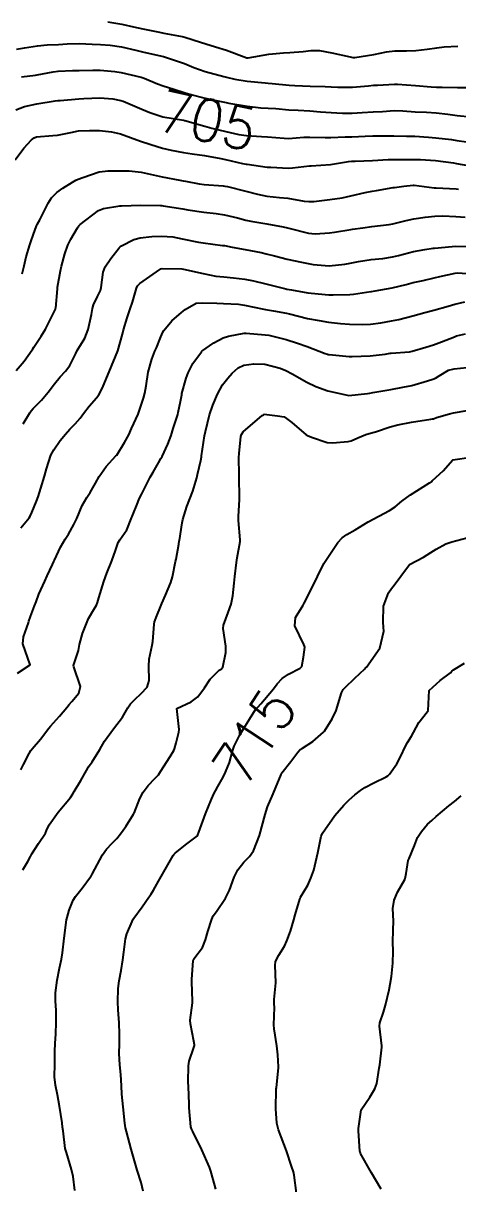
# Model space of a CAD drawing. Header units: metres. Extents: x 298520 to 308411, y 7433745 to 7450750.
# Drawn here: x 300908.5 to 300949.8, y 7448109.3 to 7448219.8 of the extents above; entities that cross this region are included whole.
import ezdxf
from ezdxf.enums import TextEntityAlignment as Align

# ---------------------------------------------------------------- set-up
doc = ezdxf.new("R2010")
doc.units = ezdxf.units.M
doc.header["$LTSCALE"] = 10
for name, color, linetype in [('Cotas', 45, 'Continuous'), ('Curvas de Nivel 1m', 11, 'Continuous'), ('Curvas de Nivel 5m', 15, 'Continuous')]:
    doc.layers.add(name, color=color, linetype=linetype)
doc.styles.add('Style-STANDARD', font='STANDARD.shx')

msp = doc.modelspace()

# ---------------------------------------------------------------- linework, layer by layer
at = {"layer": 'Curvas de Nivel 1m', "flags": 128}
for points, elevation in [([(300916.51, 7448219.98), (300917.84, 7448219.75), (300918.96, 7448219.5), (300919.83, 7448219.3), (300921.43, 7448218.98), (300921.83, 7448218.9), (300923.57, 7448218.56), (300923.82, 7448218.5), (300925.31, 7448218.03), (300925.82, 7448217.86), (300926.74, 7448217.6), (300927.81, 7448217.28), (300929.74, 7448216.55), (300929.8, 7448216.54), (300929.86, 7448216.55), (300931.81, 7448216.88), (300933.23, 7448217.02), (300933.81, 7448217.05), (300935.09, 7448217.14), (300935.81, 7448217.23), (300936.63, 7448217.23), (300937.81, 7448217.01), (300939.55, 7448216.63), (300939.8, 7448216.58), (300940.01, 7448216.58), (300941.81, 7448216.87), (300943.03, 7448217.11), (300943.81, 7448217.19), (300944.93, 7448217.19), (300945.81, 7448217.24), (300946.88, 7448217.35), (300947.82, 7448217.49), (300948.51, 7448217.57), (300949.82, 7448217.65)], 702), ([(300907.81, 7448217.36), (300908.56, 7448217.49), (300909.81, 7448217.69), (300910.74, 7448217.79), (300911.81, 7448217.82), (300912.65, 7448217.86), (300913.82, 7448217.91), (300915, 7448217.85), (300915.81, 7448217.8), (300916.72, 7448217.74), (300917.81, 7448217.59), (300919.16, 7448217.27), (300919.81, 7448217.1), (300920.21, 7448217.01), (300921.8, 7448216.66), (300922.1, 7448216.58), (300923.79, 7448215.99), (300924.7, 7448215.63), (300925.78, 7448215.24), (300927.54, 7448214.75), (300927.78, 7448214.69), (300928.59, 7448214.5), (300929.77, 7448214.31), (300931.47, 7448214.16), (300931.77, 7448214.14), (300932.13, 7448214.1), (300933.77, 7448213.95), (300934.29, 7448213.91), (300935.77, 7448213.83), (300937.17, 7448213.8), (300937.77, 7448213.78), (300938.4, 7448213.75), (300939.77, 7448213.76), (300941.3, 7448213.87), (300941.77, 7448213.92), (300942.15, 7448213.95), (300943.77, 7448214.04), (300944.05, 7448214.04), (300945.77, 7448213.9), (300947.28, 7448213.79), (300947.77, 7448213.75), (300948.3, 7448213.73), (300949.77, 7448213.72), (300951.24, 7448213.7)], 703), ([(300908.28, 7448214.74), (300909.62, 7448214.89), (300909.78, 7448214.91), (300911.29, 7448215.19), (300911.78, 7448215.26), (300913.15, 7448215.32), (300913.78, 7448215.34), (300915.07, 7448215.37), (300915.78, 7448215.35), (300917.18, 7448215.24), (300917.78, 7448215.14), (300919.67, 7448214.71), (300919.77, 7448214.68), (300919.96, 7448214.61), (300921.24, 7448214.06), (300921.77, 7448213.87), (300922.79, 7448213.55), (300923.76, 7448213.23), (300924.28, 7448213.07), (300925.75, 7448212.71), (300926.66, 7448212.52), (300927.75, 7448212.29), (300928.02, 7448212.23), (300929.75, 7448211.95), (300931.06, 7448211.78), (300931.75, 7448211.75), (300932.48, 7448211.72), (300933.74, 7448211.6), (300934.63, 7448211.55), (300935.74, 7448211.5), (300936.75, 7448211.41), (300937.74, 7448211.33), (300938.84, 7448211.28), (300939.74, 7448211.28), (300940.7, 7448211.32), (300941.74, 7448211.38), (300942.64, 7448211.43), (300943.74, 7448211.51), (300944.56, 7448211.5), (300945.74, 7448211.4), (300946.81, 7448211.35), (300947.74, 7448211.29), (300948.84, 7448211.16), (300949.74, 7448211.05), (300951.05, 7448210.92)], 704), ([(300907.68, 7448206.82), (300908.5, 7448207.94), (300909.24, 7448208.73), (300909.5, 7448208.93), (300909.71, 7448209.01), (300911.28, 7448209.13), (300911.71, 7448209.17), (300912.97, 7448209.43), (300913.72, 7448209.57), (300914.75, 7448209.63), (300915.72, 7448209.63), (300916.85, 7448209.5), (300917.71, 7448209.29), (300919.61, 7448208.61), (300919.7, 7448208.58), (300921.19, 7448208.08), (300921.7, 7448207.92), (300922.54, 7448207.73), (300923.69, 7448207.51), (300924.54, 7448207.39), (300925.69, 7448207.23), (300927.26, 7448206.94), (300927.69, 7448206.85), (300929.32, 7448206.49), (300929.68, 7448206.41), (300929.77, 7448206.4), (300931.68, 7448206.14), (300932.02, 7448206.11), (300933.68, 7448206.04), (300934.07, 7448206.05), (300935.68, 7448206.24), (300935.84, 7448206.26), (300937.68, 7448206.39), (300939.39, 7448206.67), (300939.69, 7448206.7), (300940.03, 7448206.71), (300941.69, 7448206.75), (300943.17, 7448206.84), (300943.69, 7448206.86), (300945.13, 7448206.87), (300945.69, 7448206.86), (300946.24, 7448206.85), (300947.69, 7448206.77), (300949.41, 7448206.53), (300949.69, 7448206.48), (300950.96, 7448206.24)], 706), ([(300908.34, 7448195.96), (300908.54, 7448196.74), (300908.74, 7448197.57), (300909.08, 7448198.74), (300909.21, 7448199.11), (300909.6, 7448200.2), (300909.74, 7448200.6), (300909.8, 7448200.73), (300910.02, 7448201.12), (300910.84, 7448202.71), (300911.14, 7448203.2), (300911.65, 7448203.71), (300912.23, 7448204.12), (300913.15, 7448204.69), (300913.47, 7448204.88), (300913.67, 7448204.97), (300914.13, 7448205.13), (300915.67, 7448205.68), (300916.52, 7448205.79), (300917.67, 7448205.77), (300918.53, 7448205.77), (300919.67, 7448205.66), (300920.54, 7448205.47), (300921.67, 7448205.22), (300923.34, 7448204.89), (300923.67, 7448204.83), (300923.9, 7448204.79), (300925.21, 7448204.54), (300925.66, 7448204.48), (300927.48, 7448204.34), (300927.65, 7448204.32), (300927.89, 7448204.27), (300929.65, 7448203.85), (300930.74, 7448203.56), (300931.64, 7448203.37), (300932.85, 7448203.24), (300933.64, 7448203.16), (300935.17, 7448202.89), (300935.64, 7448202.84), (300936.09, 7448202.86), (300937.64, 7448203.04), (300938.8, 7448203.22), (300939.64, 7448203.4), (300941, 7448203.71), (300941.65, 7448203.84), (300942.07, 7448203.91), (300943.65, 7448204.18), (300943.77, 7448204.2), (300944.68, 7448204.31), (300945.56, 7448204.4), (300945.65, 7448204.4), (300946.6, 7448204.29), (300947.55, 7448204.17), (300947.65, 7448204.16), (300947.76, 7448204.16), (300949.65, 7448204.07), (300949.86, 7448204.04)], 707), ([(300907.79, 7448186.75), (300908.54, 7448187.65), (300909.31, 7448188.73), (300909.37, 7448188.83), (300909.47, 7448188.98), (300910.17, 7448190.03), (300910.58, 7448190.71), (300911.51, 7448192.61), (300911.54, 7448192.67), (300911.55, 7448192.7), (300911.71, 7448194.53), (300911.73, 7448194.7), (300911.99, 7448196.26), (300912.08, 7448196.69), (300912.41, 7448197.86), (300912.71, 7448198.69), (300912.99, 7448199.28), (300913.61, 7448200.36), (300913.74, 7448200.55), (300913.87, 7448200.68), (300915.63, 7448202), (300916.08, 7448202.2), (300917.63, 7448202.44), (300917.81, 7448202.45), (300919.63, 7448202.52), (300921.52, 7448202.47), (300921.63, 7448202.46), (300921.77, 7448202.44), (300923.63, 7448202.15), (300924.11, 7448202.07), (300925.63, 7448201.85), (300926.82, 7448201.71), (300927.62, 7448201.59), (300928.83, 7448201.29), (300929.62, 7448201.07), (300930.1, 7448200.97), (300931.62, 7448200.73), (300933.19, 7448200.44), (300933.61, 7448200.35), (300933.74, 7448200.31), (300935.6, 7448199.83), (300936.23, 7448199.79), (300937.61, 7448199.88), (300938.06, 7448199.93), (300939.61, 7448200.18), (300939.77, 7448200.21), (300940.78, 7448200.35), (300941.61, 7448200.47), (300943.27, 7448200.67), (300943.62, 7448200.73), (300944.88, 7448201.05), (300945.62, 7448201.21), (300946.7, 7448201.36), (300947.62, 7448201.47), (300948.39, 7448201.5), (300949.62, 7448201.44), (300950.5, 7448201.36)], 708), ([(300908.45, 7448181.67), (300909.07, 7448182.73), (300909.2, 7448182.92), (300909.4, 7448183.14), (300910.18, 7448183.95), (300910.82, 7448184.71), (300911.43, 7448185.49), (300911.98, 7448186.15), (300912.47, 7448186.69), (300912.88, 7448187.25), (300913.46, 7448188.39), (300913.55, 7448188.59), (300913.59, 7448188.68), (300914.3, 7448189.85), (300914.62, 7448190.67), (300914.95, 7448192.1), (300915.05, 7448192.66), (300915.15, 7448193.02), (300915.53, 7448193.8), (300915.8, 7448194.38), (300915.87, 7448194.65), (300916.06, 7448196.14), (300916.24, 7448196.64), (300916.78, 7448197.43), (300917.58, 7448198.44), (300917.68, 7448198.54), (300917.81, 7448198.63), (300918.97, 7448199.24), (300919.59, 7448199.39), (300920.68, 7448199.51), (300921.6, 7448199.56), (300922.69, 7448199.48), (300923.59, 7448199.3), (300925.14, 7448198.99), (300925.59, 7448198.92), (300927.42, 7448198.68), (300927.59, 7448198.65), (300928.35, 7448198.5), (300929.58, 7448198.27), (300931.1, 7448197.99), (300931.58, 7448197.87), (300932.36, 7448197.67), (300933.57, 7448197.37), (300934.93, 7448197.07), (300935.57, 7448196.95), (300936.03, 7448196.87), (300937.57, 7448196.72), (300939.07, 7448196.88), (300939.57, 7448196.98), (300940.36, 7448197.14), (300941.57, 7448197.34), (300942.68, 7448197.44), (300943.58, 7448197.58), (300944.17, 7448197.72), (300945.58, 7448198.08), (300946.67, 7448198.28), (300947.45, 7448198.41), (300947.59, 7448198.42), (300949.26, 7448198.58), (300949.59, 7448198.6), (300951.25, 7448198.57)], 709), ([(300907.91, 7448157.93), (300909.11, 7448158.73), (300908.41, 7448160.74), (300908.47, 7448161.41), (300908.95, 7448162.73), (300909, 7448162.89), (300909.16, 7448163.34), (300909.54, 7448164.36), (300909.67, 7448164.72), (300909.95, 7448165.47), (300910.5, 7448166.71), (300910.73, 7448167.19), (300911.23, 7448168.27), (300911.36, 7448168.57), (300911.42, 7448168.7), (300912, 7448169.94), (300912.45, 7448170.69), (300912.76, 7448171.18), (300913.27, 7448172.1), (300913.46, 7448172.49), (300913.54, 7448172.68), (300914.07, 7448173.89), (300914.51, 7448174.67), (300914.82, 7448175.15), (300915.32, 7448176.02), (300915.68, 7448176.65), (300916.36, 7448177.62), (300917.28, 7448178.63), (300917.35, 7448178.71), (300918.1, 7448179.89), (300918.49, 7448180.62), (300918.76, 7448181.23), (300919.39, 7448182.61), (300919.89, 7448184.13), (300920.02, 7448184.6), (300920.14, 7448185.31), (300920.35, 7448186.6), (300920.7, 7448187.84), (300920.98, 7448188.59), (300921.12, 7448188.93), (300921.48, 7448189.82), (300921.71, 7448190.36), (300921.83, 7448190.58), (300922.58, 7448191.49), (300923.51, 7448192.3), (300923.66, 7448192.41), (300923.87, 7448192.56), (300924.91, 7448193.16), (300925.52, 7448193.22), (300926.88, 7448193.16), (300927.52, 7448193.13), (300928.95, 7448193.07), (300929.52, 7448192.99), (300931.36, 7448192.61), (300931.51, 7448192.58), (300932.27, 7448192.45), (300933.51, 7448192.23), (300933.78, 7448192.16), (300935.51, 7448191.72), (300936.61, 7448191.51), (300937.5, 7448191.36), (300938.64, 7448191.24), (300939.5, 7448191.18), (300940.73, 7448191.13), (300941.5, 7448191.16), (300942.48, 7448191.31), (300943.5, 7448191.49), (300944.2, 7448191.62), (300945.51, 7448191.96), (300946.67, 7448192.28), (300947.52, 7448192.5), (300948.88, 7448192.89), (300949.52, 7448193.09), (300950.48, 7448193.29)], 711), ([(300908.22, 7448148.74), (300908.49, 7448149.24), (300909.01, 7448150.27), (300909.18, 7448150.56), (300909.31, 7448150.73), (300910.1, 7448151.64), (300910.88, 7448152.7), (300911.04, 7448152.9), (300911.91, 7448153.83), (300912.61, 7448154.68), (300912.81, 7448154.94), (300913.07, 7448155.23), (300913.73, 7448156.02), (300913.89, 7448156.67), (300913.26, 7448158.53), (300913.23, 7448158.68), (300913.7, 7448160.1), (300913.8, 7448160.67), (300914.1, 7448161.72), (300914.47, 7448162.67), (300914.67, 7448163.15), (300915.17, 7448164.01), (300915.43, 7448164.41), (300915.52, 7448164.65), (300915.65, 7448165.11), (300916.13, 7448166.65), (300916.41, 7448167.45), (300916.89, 7448168.64), (300917.24, 7448169.63), (300917.5, 7448170.38), (300917.64, 7448170.63), (300918.3, 7448171.59), (300918.74, 7448172.62), (300918.88, 7448173.01), (300919.29, 7448174.02), (300919.45, 7448174.45), (300919.52, 7448174.61), (300919.73, 7448175.02), (300920.54, 7448176.59), (300920.83, 7448177.09), (300921.34, 7448177.98), (300921.56, 7448178.37), (300921.67, 7448178.58), (300922.21, 7448179.73), (300922.52, 7448180.57), (300922.72, 7448181.23), (300923.16, 7448182.56), (300923.21, 7448182.75), (300923.41, 7448183.82), (300923.53, 7448184.45), (300923.55, 7448184.56), (300923.96, 7448186.04), (300924.14, 7448186.55), (300924.58, 7448187.42), (300925.41, 7448188.54), (300925.44, 7448188.57), (300925.46, 7448188.59), (300926.59, 7448189.41), (300927.48, 7448189.87), (300927.97, 7448190.02), (300929.49, 7448190.31), (300929.66, 7448190.32), (300931.49, 7448190.16), (300931.83, 7448190.11), (300933.48, 7448189.71), (300934.54, 7448189.37), (300935.47, 7448189.04), (300937.19, 7448188.39), (300937.39, 7448188.32), (300937.46, 7448188.3), (300937.57, 7448188.28), (300939.46, 7448188.1), (300939.74, 7448188.09), (300941.46, 7448188.17), (300942.89, 7448188.33), (300943.38, 7448188.4), (300943.46, 7448188.42), (300945.22, 7448188.55), (300945.47, 7448188.6), (300946.77, 7448188.99), (300947.48, 7448189.21), (300948.25, 7448189.49), (300949.49, 7448189.98), (300949.69, 7448190.05), (300950.53, 7448190.24)], 712), ([(300908.41, 7448139.21), (300908.89, 7448140), (300909.13, 7448140.48), (300909.27, 7448140.73), (300909.91, 7448141.72), (300910.56, 7448142.71), (300910.68, 7448142.95), (300910.93, 7448143.49), (300911.79, 7448144.7), (300912.96, 7448146.09), (300913.18, 7448146.45), (300913.31, 7448146.68), (300913.94, 7448147.7), (300914.47, 7448148.67), (300914.66, 7448149), (300915, 7448149.48), (300915.73, 7448150.65), (300916.19, 7448151.47), (300917.04, 7448152.63), (300917.91, 7448153.76), (300918.4, 7448154.62), (300918.67, 7448155.01), (300919.07, 7448155.43), (300919.69, 7448155.99), (300920.25, 7448156.6), (300920.44, 7448157.25), (300920.4, 7448158.6), (300920.45, 7448159.27), (300920.72, 7448160.59), (300920.78, 7448160.95), (300920.9, 7448162.59), (300920.94, 7448162.81), (300921.16, 7448163.39), (300921.52, 7448164.24), (300921.65, 7448164.58), (300921.98, 7448165.36), (300922.5, 7448166.57), (300922.67, 7448167.11), (300922.95, 7448168.56), (300923, 7448168.8), (300923.25, 7448170.21), (300923.3, 7448170.51), (300923.31, 7448170.56), (300923.57, 7448172.26), (300923.64, 7448172.56), (300924.02, 7448173.82), (300924.3, 7448174.55), (300924.58, 7448175.28), (300924.96, 7448176.54), (300925.03, 7448176.84), (300925.35, 7448178.2), (300925.41, 7448178.54), (300925.43, 7448178.62), (300925.71, 7448180.53), (300925.79, 7448180.95), (300926.18, 7448182.53), (300926.48, 7448183.45), (300926.93, 7448184.52), (300927.43, 7448185.38), (300927.92, 7448186.02), (300928.33, 7448186.5), (300928.91, 7448187.03), (300929.45, 7448187.27), (300930.39, 7448187.41), (300931.45, 7448187.37), (300932.9, 7448186.99), (300933.45, 7448186.76), (300934.03, 7448186.43), (300935.44, 7448185.64), (300936.28, 7448185.25), (300937.43, 7448184.82), (300939.42, 7448184.37), (300941.2, 7448184.58), (300941.43, 7448184.61), (300941.73, 7448184.65), (300943.43, 7448184.95), (300944.58, 7448185.16), (300945.43, 7448185.34), (300946.93, 7448185.77), (300947.44, 7448185.92), (300947.69, 7448186.02), (300948.03, 7448186.26), (300948.92, 7448186.78), (300949.45, 7448186.92), (300950.65, 7448187.04)], 713), ([(300913.36, 7448108.67), (300913.2, 7448109.99), (300913.04, 7448110.67), (300912.56, 7448112.29), (300912.46, 7448112.68), (300912.24, 7448114.34), (300912.2, 7448114.69), (300912.15, 7448115.12), (300911.92, 7448116.69), (300911.72, 7448117.79), (300911.53, 7448118.7), (300911.44, 7448119.5), (300911.46, 7448120.7), (300911.46, 7448121.91), (300911.5, 7448122.7), (300911.56, 7448123.57), (300911.59, 7448124.7), (300911.58, 7448125.84), (300911.54, 7448126.7), (300911.53, 7448127.49), (300911.68, 7448128.7), (300911.9, 7448129.83), (300912.09, 7448130.69), (300912.18, 7448131.29), (300912.34, 7448132.69), (300912.58, 7448134.44), (300912.63, 7448134.68), (300912.83, 7448135.37), (300913.2, 7448136.32), (300913.43, 7448136.67), (300914.06, 7448137.46), (300914.87, 7448138.55), (300914.91, 7448138.62), (300914.94, 7448138.66), (300915, 7448138.78), (300916.01, 7448140.64), (300916.37, 7448141.17), (300916.91, 7448141.76), (300917.35, 7448142.2), (300917.71, 7448142.62), (300918.21, 7448143.34), (300918.94, 7448144.5), (300918.98, 7448144.57), (300919, 7448144.61), (300919.56, 7448146), (300919.88, 7448146.6), (300920.33, 7448147.24), (300920.98, 7448147.89), (300921.32, 7448148.26), (300921.53, 7448148.58), (300922.43, 7448149.99), (300922.79, 7448150.56), (300922.86, 7448150.72), (300923.02, 7448151.31), (300923.27, 7448152.33), (300923.29, 7448152.56), (300923.06, 7448154.56), (300924.42, 7448155.2), (300925.07, 7448155.69), (300925.7, 7448156.53), (300926.25, 7448157.37), (300927.11, 7448158.22), (300927.29, 7448158.33), (300927.46, 7448158.51), (300927.74, 7448159.89), (300927.73, 7448160.5), (300927.48, 7448162.18), (300927.5, 7448162.51), (300927.96, 7448163.71), (300928.23, 7448164.5), (300928.39, 7448165.3), (300928.51, 7448166.5), (300928.58, 7448167.13), (300928.75, 7448168.49), (300928.81, 7448168.92), (300929.11, 7448170.49), (300929.11, 7448170.63), (300928.93, 7448172.49), (300928.93, 7448172.84), (300929.02, 7448174.49), (300929.03, 7448174.77), (300929, 7448176.49), (300929, 7448176.82), (300928.98, 7448178.49), (300929, 7448178.85), (300929.16, 7448180.49), (300929.21, 7448180.66), (300929.38, 7448180.91), (300931.19, 7448182.46), (300931.3, 7448182.55), (300931.39, 7448182.59), (300932.65, 7448182.45), (300933.29, 7448182.34), (300933.39, 7448182.3), (300934, 7448181.82), (300935.38, 7448180.64), (300935.51, 7448180.56), (300935.87, 7448180.41), (300937.37, 7448179.91), (300937.87, 7448179.88), (300939.37, 7448180), (300939.66, 7448180.07), (300940.28, 7448180.36), (300941.06, 7448180.67), (300941.38, 7448180.76), (300941.97, 7448180.93), (300943.38, 7448181.41), (300944.1, 7448181.6), (300945.39, 7448181.84), (300947.24, 7448182.12), (300947.39, 7448182.15), (300947.49, 7448182.17), (300947.79, 7448182.27), (300949.01, 7448182.64), (300949.4, 7448182.73), (300950.71, 7448182.94)], 714), ([(300926.79, 7448108.79), (300926.52, 7448109.72), (300926.29, 7448110.52), (300926.17, 7448110.89), (300925.46, 7448112.53), (300924.58, 7448114.27), (300924.45, 7448114.54), (300924.4, 7448114.73), (300924.24, 7448116.54), (300924.23, 7448116.93), (300924.18, 7448118.54), (300924.16, 7448119.02), (300924.19, 7448120.54), (300924.24, 7448120.97), (300924.68, 7448122.27), (300924.75, 7448122.47), (300924.75, 7448122.54), (300924.69, 7448122.88), (300924.36, 7448124.54), (300924.35, 7448124.9), (300924.56, 7448126.54), (300924.57, 7448126.7), (300924.51, 7448128.54), (300924.51, 7448128.79), (300924.61, 7448130.54), (300924.65, 7448130.67), (300924.78, 7448130.85), (300925.51, 7448131.81), (300925.81, 7448132.53), (300926.02, 7448133.32), (300926.39, 7448134.52), (300926.53, 7448134.81), (300926.83, 7448135.25), (300927.69, 7448136.51), (300928.08, 7448137.28), (300928.52, 7448138.5), (300928.88, 7448139.22), (300929.44, 7448139.93), (300929.97, 7448140.48), (300930.35, 7448141.03), (300930.92, 7448142.47), (300931.46, 7448144.46), (300931.71, 7448145.21), (300932.22, 7448146.45), (300932.45, 7448146.97), (300932.99, 7448148.3), (300933.04, 7448148.4), (300933.06, 7448148.44), (300933.92, 7448149.51), (300934.59, 7448150.42), (300934.79, 7448150.65), (300935.02, 7448150.8), (300936.01, 7448151.43), (300937.03, 7448152.32), (300937.11, 7448152.4), (300937.85, 7448153.59), (300938.22, 7448154.38), (300938.75, 7448156.05), (300938.89, 7448156.37), (300938.98, 7448156.48), (300939.09, 7448156.58), (300940.01, 7448157.45), (300940.95, 7448158.35), (300941.03, 7448158.43), (300941.11, 7448158.52), (300942.39, 7448160.33), (300942.75, 7448161.93), (300942.74, 7448162.33), (300942.7, 7448162.79), (300942.74, 7448164.33), (300943.2, 7448165.57), (300943.51, 7448166.01), (300943.76, 7448166.31), (300944.37, 7448167.16), (300945.22, 7448168.3), (300946.54, 7448168.98), (300947.24, 7448169.43), (300947.75, 7448169.76), (300948.66, 7448170.26), (300949.25, 7448170.45), (300950.67, 7448170.83)], 716), ([(300934.45, 7448108.42), (300934.23, 7448110.13), (300934.17, 7448110.43), (300933.99, 7448110.98), (300933.49, 7448112.44), (300933.24, 7448113.11), (300932.75, 7448114.45), (300932.59, 7448115.08), (300932.48, 7448116.45), (300932.53, 7448118.34), (300932.54, 7448118.44), (300932.64, 7448119.42), (300932.75, 7448120.34), (300932.75, 7448120.44), (300932.67, 7448121.59), (300932.57, 7448122.44), (300932.32, 7448124.06), (300932.3, 7448124.45), (300932.36, 7448126.09), (300932.34, 7448126.45), (300932.34, 7448126.84), (300932.5, 7448128.44), (300932.44, 7448130.12), (300932.47, 7448130.44), (300932.55, 7448130.67), (300932.78, 7448131.07), (300933.3, 7448131.93), (300933.54, 7448132.43), (300933.88, 7448133.36), (300934.2, 7448134.43), (300934.34, 7448134.91), (300934.77, 7448136.42), (300934.79, 7448136.48), (300934.85, 7448136.59), (300935.53, 7448137.75), (300935.83, 7448138.41), (300936.1, 7448139.18), (300936.39, 7448140.41), (300936.47, 7448140.83), (300936.81, 7448142.4), (300936.84, 7448142.49), (300936.93, 7448142.69), (300938.11, 7448144.38), (300938.95, 7448145.35), (300939.46, 7448145.86), (300940, 7448146.36), (300940.55, 7448146.77), (300940.97, 7448147.04), (300941.82, 7448147.5), (300942.99, 7448148.05), (300943.16, 7448148.15), (300943.32, 7448148.32), (300944, 7448149.31), (300944.52, 7448150.3), (300944.66, 7448150.66), (300945.02, 7448151.33), (300945.4, 7448151.93), (300945.59, 7448152.29), (300946.1, 7448153.24), (300946.93, 7448154.28), (300946.97, 7448154.38), (300947.08, 7448156.28), (300948.11, 7448157.25), (300949.11, 7448157.97), (300949.25, 7448158.11), (300949.4, 7448158.25), (300950.45, 7448158.9)], 717), ([(300942.52, 7448108.8), (300941.58, 7448110.34), (300940.56, 7448112.18), (300940.51, 7448112.35), (300940.49, 7448112.42), (300940.35, 7448114.35), (300940.36, 7448114.58), (300940.61, 7448116.35), (300941.42, 7448117.54), (300941.92, 7448118.34), (300942.1, 7448118.87), (300942.32, 7448120.33), (300942.37, 7448120.62), (300942.57, 7448122.33), (300942.56, 7448122.45), (300942.36, 7448124.33), (300942.4, 7448124.64), (300942.72, 7448125.64), (300942.91, 7448126.33), (300943.28, 7448127.79), (300943.38, 7448128.32), (300943.49, 7448129.05), (300943.63, 7448130.32), (300943.66, 7448131.45), (300943.63, 7448132.31), (300943.66, 7448133.46), (300943.67, 7448134.31), (300943.62, 7448135.53), (300943.74, 7448136.31), (300944.08, 7448137.08), (300944.75, 7448138.3), (300944.79, 7448138.39), (300944.88, 7448138.84), (300945.09, 7448140.09), (300945.16, 7448140.3), (300945.67, 7448141.53), (300945.98, 7448142.29), (300946.34, 7448142.87), (300946.93, 7448143.54), (300947.32, 7448143.9), (300947.75, 7448144.27), (300948.95, 7448145.29), (300949.48, 7448145.72), (300950.12, 7448146.24)], 718)]:
    msp.add_lwpolyline(points, dxfattribs=dict(at, elevation=elevation))
at = {"layer": 'Curvas de Nivel 5m', "flags": 128}
for points, elevation in [([(300907.74, 7448211.57), (300908.58, 7448211.91), (300909.75, 7448212.17), (300911.5, 7448212.45), (300911.75, 7448212.48), (300911.96, 7448212.49), (300913.75, 7448212.63), (300914.23, 7448212.67), (300915.75, 7448212.74), (300916.99, 7448212.64), (300917.75, 7448212.49), (300917.96, 7448212.41), (300919.74, 7448211.65), (300920.49, 7448211.34), (300921.74, 7448210.93), (300923.7, 7448210.6), (300923.73, 7448210.59), (300923.76, 7448210.58), (300923.83, 7448210.56), (300925.73, 7448210.03), (300926.41, 7448209.84), (300927.72, 7448209.51), (300928.97, 7448209.24), (300929.71, 7448209.13), (300931.13, 7448209.05), (300931.71, 7448209.02), (300933.28, 7448208.88), (300933.71, 7448208.87), (300935.16, 7448208.98), (300935.71, 7448208.99), (300937.17, 7448208.94), (300937.71, 7448208.94), (300939.08, 7448209.01), (300939.71, 7448209.03), (300940.98, 7448209.09), (300941.71, 7448209.11), (300942.93, 7448209.11), (300943.71, 7448209.1), (300944.93, 7448209.09), (300945.71, 7448209.07), (300947, 7448208.99), (300947.71, 7448208.93), (300949.21, 7448208.76), (300949.71, 7448208.68), (300951.54, 7448208.4)], 705), ([(300908.22, 7448171.78), (300909.01, 7448172.73), (300909.12, 7448172.89), (300909.28, 7448173.25), (300909.71, 7448174.31), (300909.87, 7448174.72), (300910.14, 7448175.55), (300910.47, 7448176.71), (300910.66, 7448177.38), (300911.09, 7448178.7), (300911.36, 7448179.22), (300911.98, 7448180.08), (300912.47, 7448180.69), (300912.9, 7448181.17), (300913.38, 7448181.68), (300913.86, 7448182.21), (300914.19, 7448182.67), (300914.72, 7448183.35), (300915.42, 7448184.16), (300915.65, 7448184.43), (300915.79, 7448184.65), (300916.06, 7448185.28), (300916.63, 7448186.64), (300917.46, 7448188.63), (300917.9, 7448190.21), (300918.01, 7448190.62), (300918.34, 7448191.78), (300918.63, 7448192.62), (300918.86, 7448193.28), (300919.22, 7448194.61), (300919.32, 7448194.83), (300919.55, 7448195.06), (300921.13, 7448196.16), (300921.56, 7448196.45), (300921.67, 7448196.47), (300923.56, 7448196.43), (300923.71, 7448196.41), (300925.56, 7448195.99), (300926.79, 7448195.76), (300927.55, 7448195.67), (300928.47, 7448195.59), (300929.55, 7448195.47), (300930.38, 7448195.3), (300931.55, 7448195.01), (300933.44, 7448194.54), (300933.54, 7448194.52), (300933.98, 7448194.44), (300935.54, 7448194.15), (300935.84, 7448194.11), (300937.54, 7448193.97), (300937.96, 7448193.96), (300939.54, 7448194), (300939.87, 7448194.03), (300941.54, 7448194.29), (300941.6, 7448194.3), (300941.95, 7448194.34), (300943.55, 7448194.63), (300944.89, 7448194.96), (300945.55, 7448195.13), (300946.5, 7448195.34), (300947.55, 7448195.59), (300948.1, 7448195.72), (300949.56, 7448196.04), (300949.76, 7448196.05), (300951.56, 7448195.94)], 710), ([(300919.88, 7448108.6), (300919.69, 7448109.43), (300919.3, 7448110.6), (300918.79, 7448112.37), (300918.73, 7448112.61), (300918.57, 7448113.21), (300918.27, 7448114.3), (300918.19, 7448114.62), (300918.13, 7448115.08), (300917.96, 7448116.62), (300917.84, 7448117.84), (300917.81, 7448118.62), (300917.74, 7448119.72), (300917.64, 7448120.63), (300917.58, 7448121.71), (300917.6, 7448122.63), (300917.61, 7448123.54), (300917.57, 7448124.63), (300917.49, 7448125.86), (300917.44, 7448126.62), (300917.48, 7448127.89), (300917.59, 7448128.62), (300917.77, 7448129.61), (300917.94, 7448130.62), (300918.03, 7448131.37), (300918.18, 7448132.62), (300918.31, 7448133.11), (300918.82, 7448134.29), (300918.93, 7448134.51), (300918.99, 7448134.61), (300919.76, 7448135.67), (300920.41, 7448136.59), (300920.59, 7448136.85), (300920.85, 7448137.28), (300921.32, 7448138.12), (300921.57, 7448138.58), (300922.46, 7448140.14), (300922.71, 7448140.56), (300922.78, 7448140.68), (300922.9, 7448140.8), (300923.88, 7448141.58), (300924.92, 7448142.34), (300925.02, 7448142.44), (300925.07, 7448142.54), (300925.17, 7448142.78), (300925.81, 7448144.53), (300926.37, 7448145.93), (300926.62, 7448146.52), (300926.74, 7448146.74), (300926.97, 7448147.15), (300927.47, 7448148.02), (300927.71, 7448148.5), (300928.07, 7448149.43), (300928.38, 7448150.5), (300928.53, 7448150.98), (300929.03, 7448152.01), (300929.21, 7448152.31), (300929.33, 7448152.49), (300929.98, 7448153.55), (300930.56, 7448154.48), (300930.8, 7448154.74), (300931.07, 7448155.02), (300932.26, 7448156.45), (300932.63, 7448156.91), (300933.1, 7448157.42), (300933.69, 7448157.85), (300934.8, 7448158.42), (300934.95, 7448158.58), (300935.12, 7448159.45), (300935.24, 7448160.42), (300935.22, 7448160.51), (300935.14, 7448160.66), (300934.3, 7448162.43), (300934.36, 7448163.24), (300935.08, 7448164.42), (300935.12, 7448164.48), (300935.18, 7448164.6), (300936.11, 7448166.41), (300936.46, 7448167.15), (300937.07, 7448168.39), (300937.24, 7448168.67), (300937.93, 7448169.7), (300938.4, 7448170.38), (300938.81, 7448170.82), (300939.26, 7448171.14), (300940.03, 7448171.6), (300941.27, 7448172.35), (300943.29, 7448173.42), (300943.83, 7448173.78), (300944.48, 7448174.31), (300944.94, 7448174.67), (300945.31, 7448174.93), (300947.1, 7448176.05), (300947.32, 7448176.2), (300947.36, 7448176.23), (300947.4, 7448176.27), (300948.41, 7448177.19), (300949.34, 7448178.25), (300951.07, 7448178.51)], 715)]:
    msp.add_lwpolyline(points, dxfattribs=dict(at, elevation=elevation))

# ---------------------------------------------------------------- texts
at = {"layer": 'Cotas', "style": 'Style-STANDARD'}
for s, rotation, p in [('705', 347.5263, (300925.98, 7448210.59, 705)), ('715', 56.5172, (300930.46, 7448151.89, 715))]:
    msp.add_text(s, height=4, rotation=rotation, dxfattribs=at).set_placement(p, align=Align.MIDDLE_CENTER)

doc.saveas('drawing.dxf')
